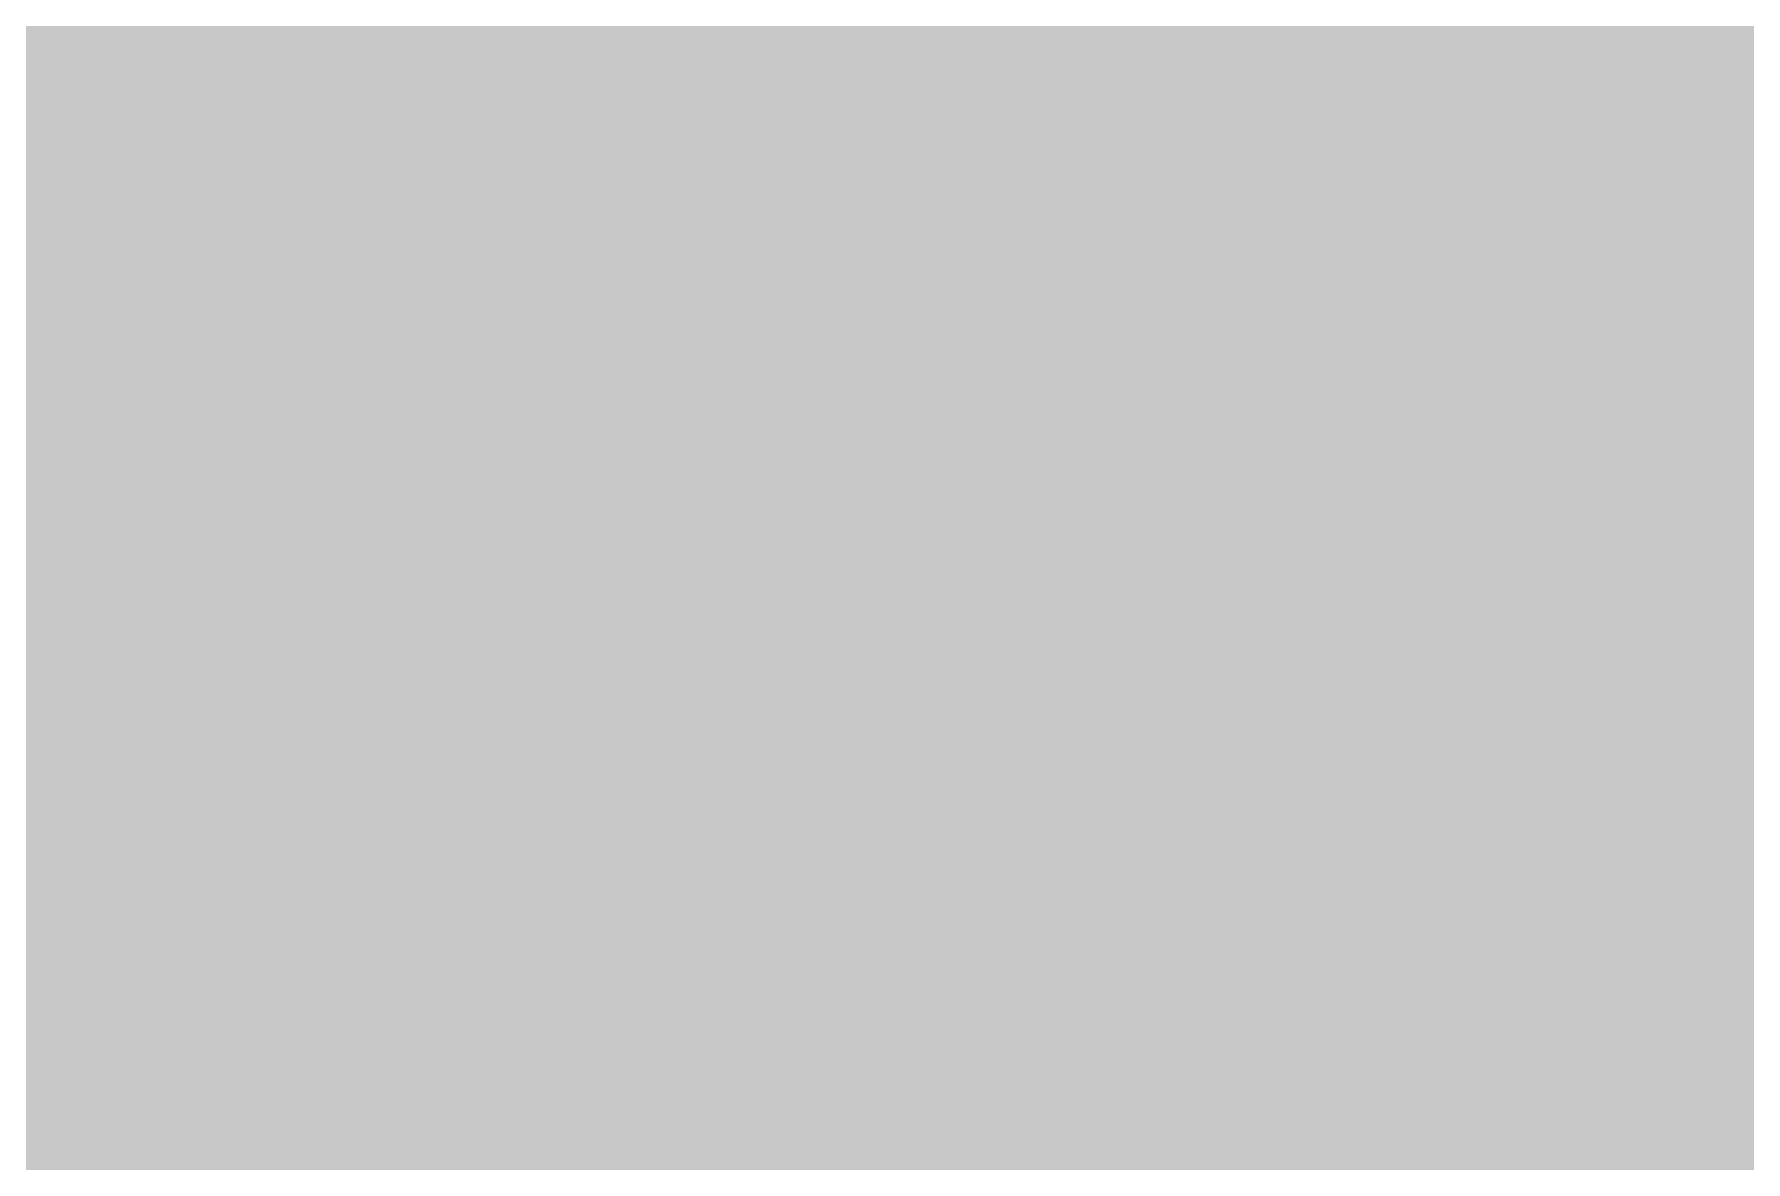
# Model space of a CAD drawing. Extents: x 0 to 4200, y -1400 to 2100.
# Drawn here: x 2076.4 to 2157.2, y 777.2 to 830.5 of the extents above; entities that cross this region are included whole.
import ezdxf

# ---------------------------------------------------------------- set-up
doc = ezdxf.new("R2010")
doc.units = 0
doc.header["$MEASUREMENT"] = 0

msp = doc.modelspace()

# ---------------------------------------------------------------- hatches: boundary and pattern name
h = msp.add_hatch(color=2)
h.paths.add_polyline_path([(1875, 350), (1875, 1050), (2325, 1050), (2325, 350)])
h.paths.add_polyline_path([(1896.5, 371.5), (1896.5, 1028.5), (2303.5, 1028.5), (2303.5, 371.5)], flags=16)
h.paths.add_polyline_path([(1913, 388), (1913, 1012), (2287, 1012), (2287, 388)], flags=0)
edge = h.paths.add_edge_path(flags=0)
edge.add_arc((2099.97, 596.193), 162.94, 0, 180, ccw=False)
edge.add_arc((2099.97, 596.193), 162.94, -180, 0, ccw=False)
edge = h.paths.add_edge_path(flags=0)
edge.add_line((1949.05, 836.594), (1949.05, 843.294))
edge.add_arc((2048.4441, 843.1681), 99.3942, 117.298064, 179.927401, ccw=False)
edge.add_line((2002.86, 931.493), (2003.05, 931.594))
edge.add_arc((2068.4535, 786.2826), 159.3519, 94.72038, 114.232138, ccw=False)
edge.add_arc((2099.7158, 637.638), 310.6419, 79.823556, 98.212902, ccw=False)
edge.add_line((2154.6, 943.393), (2162.17, 942.094))
edge.add_arc((2151.4819, 843.2621), 99.4081, 0.018383, 83.827754, ccw=False)
edge.add_line((2250.89, 843.294), (2250.88, 831.493))
edge.add_line((2250.88, 831.493), (1949.05, 831.493))
edge.add_line((1949.05, 831.493), (1949.05, 836.594))
h.paths.add_polyline_path([(3200, 250), (3200, 1150), (3800, 1150), (3800, 250)])
h.paths.add_polyline_path([(3228.5, 278.5), (3228.5, 1121.5), (3771.5, 1121.5), (3771.5, 278.5)], flags=16)
h.paths.add_polyline_path([(3250.5, 300.5), (3250.5, 1099.5), (3749.5, 1099.5), (3749.5, 300.5)], flags=0)
edge = h.paths.add_edge_path(flags=0)
edge.add_line((3302.18, 887.331), (3302.18, 896.183))
edge.add_arc((3434.6854, 896.1005), 132.5055, 117.334979, 179.964316, ccw=False)
edge.add_line((3373.84, 1013.81), (3374, 1013.9))
edge.add_line((3374, 1013.9), (3374.17, 1013.97))
edge.add_arc((3461.4911, 820.2414), 212.4988, 94.751193, 114.262952, ccw=False)
edge.add_arc((3502.9605, 622.0424), 414.2014, 79.809732, 98.199078, ccw=False)
edge.add_line((3576.24, 1029.71), (3586.33, 1027.96))
edge.add_arc((3572.0637, 896.1737), 132.5563, 0.012248, 83.821619, ccw=False)
edge.add_line((3704.62, 896.202), (3704.61, 880.476))
edge.add_line((3704.61, 880.476), (3302.18, 880.476))
edge.add_line((3302.18, 880.476), (3302.18, 887.331))
edge = h.paths.add_edge_path(flags=0)
edge.add_arc((3503.4, 566.76), 217.26, 0, 180, ccw=False)
edge.add_arc((3503.4, 566.76), 217.26, -180, 0, ccw=False)

doc.saveas('drawing.dxf')
